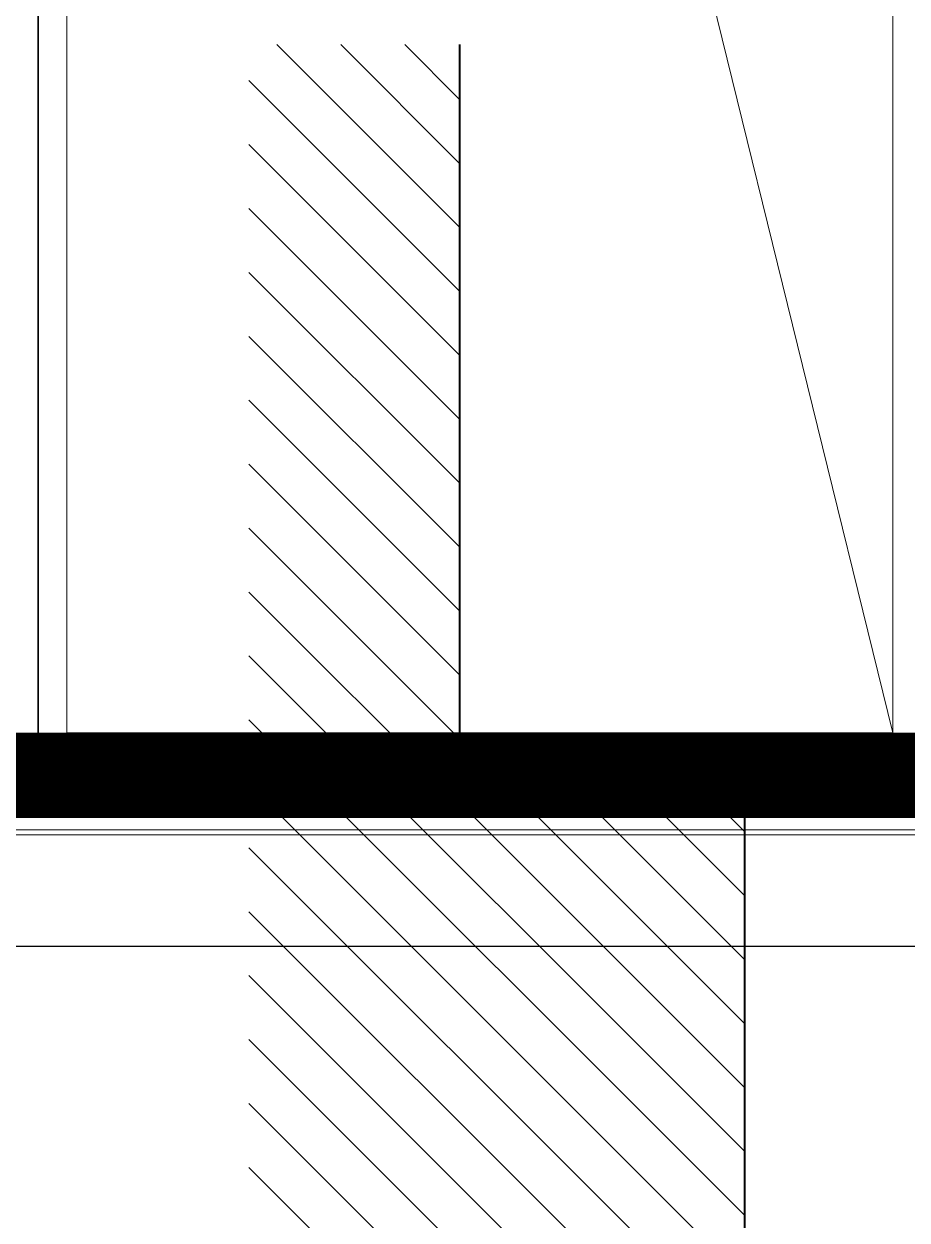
# Model space of a CAD drawing. Header units: millimetres. Extents: x 3546612 to 5615882, y 547008 to 3162891.
# Drawn here: x 5392475 to 5395575, y 2415406 to 2419607 of the extents above; entities that cross this region are included whole.
import ezdxf

# ---------------------------------------------------------------- set-up
doc = ezdxf.new("R2010")
doc.units = ezdxf.units.MM
for name, color, linetype in [('HEB-Angle joint', 1, 'Continuous'), ('HEB-Area(PC Topping)', 3, 'Continuous'), ('XR-평면도$0$A-ELEV-PATT', 9, 'Continuous'), ('XR-평면도$0$Parking_화물', 9, 'Continuous')]:
    doc.layers.add(name, color=color, linetype=linetype)
for name, color, linetype, lineweight in [('XR-평면도$0$A-CNTL', 9, 'Continuous', 15), ('XR-평면도$0$A-CONC-LIN1', 9, 'Continuous', 40), ('XR-평면도$0$A-ELEV-LIN2', 9, 'Continuous', 25), ('XR-평면도$0$A-ELEV-LIN3', 9, 'Continuous', 18)]:
    doc.layers.add(name, color=color, linetype=linetype, lineweight=lineweight)

# ---------------------------------------------------------------- blocks, each defined once
blk = doc.blocks.new('XR-평면도$0$범퍼_1')
at = {"layer": 'XR-평면도$0$A-ELEV-PATT', "ltscale": 0.002}
h = blk.add_hatch(dxfattribs=at)
h.set_pattern_fill('AR-SAND', color=256, angle=180, style=0)
h.set_pattern_definition([(217.5, (21376290.81, -50954928.292), (1.600031296, -48.941323733), [0, -38.608, 0, -43.18, 0, -41.275]), (187.5, (21376290.81, -50954928.29), (-44.95232831, -71.68251006), [0, -20.828, 0, -34.798, 0, -13.335]), (147.5, (21376322.05, -50954928.292), (-79.099237024, -0.143718468), [0, -12.7, 0, -45.72, 0, -59.69]), (137.5, (21376322.05, -50954928.29), (-76.35564525, -22.292932326), [0, -6.35, 0, -29.972, 0, -34.29])])
edge = h.paths.add_edge_path()
edge.add_arc((-4693.7, 123.7), 8.33, 90, 180)
edge.add_line((-4702, 123.7), (-4702, 32))
edge.add_line((-4702, 32), (5694, 32))
edge.add_line((5694, 32), (5694, 123.7))
edge.add_arc((5685.7, 123.7), 8.33, 0, 90)
edge.add_line((5685.7, 132), (-4693.7, 132))
h = blk.add_hatch(dxfattribs=at)
h.set_pattern_fill('AR-HBONE', color=256, scale=0.1, angle=180, style=0)
h.set_pattern_definition([(225, (21375357.164, -50954683.464), (-1e-14, -14.3684097937), [30.48, -10.16]), (315, (21375349.98, -50954690.648), (-1e-14, -14.3684097937), [30.48, -10.16])])
h.paths.add_polyline_path([(-4702, 32), (5694, 32), (5694, 2), (-4702, 2)])
at = {"layer": 'XR-평면도$0$A-ELEV-LIN3'}
blk.add_line((-4400, 0), (4400, 0), dxfattribs=at)
at = {"layer": 'XR-평면도$0$A-ELEV-PATT'}
for p, q in [((-4693.7, 132), (5685.7, 132)), ((-4702, 32), (5694, 32))]:
    blk.add_line(p, q, dxfattribs=at)
at = {"layer": 'XR-평면도$0$A-ELEV-PATT', "ltscale": 0.002}
blk.add_lwpolyline([(5694, 52), (5696, 52), (5696, 0), (-4704, 0), (-4704, 52), (-4702, 52), (-4702, 2), (5694, 2)], close=True, dxfattribs=at)
at = {"layer": 'XR-평면도$0$A-ELEV-PATT'}
blk.add_lwpolyline([(-4702, 32), (-4702, 2), (5694, 2), (5694, 32)], dxfattribs=at)
blk = doc.blocks.new('XR-평면도$0$스크린+범퍼_기준층(210318)')
at = {"layer": 'XR-평면도$0$A-ELEV-LIN3', "linetype": 'Continuous'}
blk.add_lwpolyline([(408.8, -619.5), (408.8, -10380.5), (391.3, -10380.5), (391.3, -619.5)], dxfattribs=at)
at = {"rotation": 270}
blk.add_blockref('XR-평면도$0$범퍼_1', (500, -5004), dxfattribs=at)
blk = doc.blocks.new('XR-평면도$0$중심선(210216)')
at = {"layer": 'XR-평면도$0$A-CNTL', "ltscale": 300}
blk.add_lwpolyline([(-10000, 77000), (186000, 77000)], dxfattribs=at)
blk = doc.blocks.new('XR-평면도$0$높이')
at = {"layer": 'XR-평면도$0$A-ELEV-PATT'}
h = blk.add_hatch(dxfattribs=at)
h.set_pattern_fill('ANSI31', color=256, scale=50, angle=360, style=0)
h.set_pattern_definition([(45, (-513324.6, -319950.65), (-112.2532, 112.2532), [])])
h.paths.add_polyline_path([(2666.7, 1000), (0, 1000), (0, 0), (-2666.7, 0), (-2666.7, -740.6), (2655.7, -740.6), (2655.7, 1000)])
at = {"layer": 'XR-평면도$0$A-CONC-LIN1'}
blk.add_lwpolyline([(2666.7, 1000), (0, 1000), (0, 0), (-2666.7, 0)], dxfattribs=at)
blk = doc.blocks.new('XR-평면도$0$주차구획_1')
at = {"layer": 'XR-평면도$0$A-ELEV-LIN3'}
blk.add_line((-5900, 1450), (5900, -1450), dxfattribs=at)
blk.add_lwpolyline([(-5900, 1450), (5900, 1450), (5900, -1450), (-5900, -1450)], close=True, dxfattribs=at)
at = {"layer": 'XR-평면도$0$Parking_화물'}
blk.add_lwpolyline([(-6000, 1550), (6000, 1550), (6000, -1550), (-6000, -1550)], close=True, dxfattribs=at)
blk = doc.blocks.new('XR-평면도$0$화물주차구획_1F(210411)')
at = {"xscale": -1}
for p in [(12150544, 770213.4), (12150544, 767113.4)]:
    blk.add_blockref('XR-평면도$0$주차구획_1', p, dxfattribs=at)

msp = doc.modelspace()

# ---------------------------------------------------------------- linework, layer by layer
at = {"layer": 'HEB-Angle joint', "const_width": 300}
msp.add_lwpolyline([(5360075.1, 2416967.6), (5321925, 2416967.6), (5321975.1, 2397393), (5354577.8, 2397393), (5354577.8, 2380598), (5367617.8, 2380598), (5367617.8, 2397398), (5399575, 2397398), (5399575, 2416967.6), (5362075, 2416967.6), (5362075.1, 2413367.6), (5360075, 2413367.6), (5360075.1, 2416967.6)], dxfattribs=at)
at = {"layer": 'HEB-Area(PC Topping)'}
msp.add_lwpolyline([(5362075.1, 2416367.6), (5378125, 2416367.6), (5378125.1, 2416867.6), (5388025.1, 2416867.6), (5388025.1, 2416367.6), (5415075, 2416367.6), (5415075, 2413367.6), (5417075.1, 2413367.6), (5417075.1, 2416367.6), (5444125, 2416367.6), (5444125, 2416867.6), (5455175.1, 2416867.6), (5455175.1, 2349667.6), (5450175.1, 2349667.6), (5450175.1, 2339367.6), (5450175.1, 2338767.6), (5326975, 2338767.6)], dxfattribs=at)
at = {"layer": 'XR-평면도$0$A-ELEV-LIN2'}
msp.add_line((5389125, 2416867.6), (5399075, 2416867.6), dxfattribs=at)
msp.add_line((5389125, 2416867.6), (5399075, 2416867.6), dxfattribs=at)
msp.add_line((5389125, 2416867.6), (5399075, 2416867.6), dxfattribs=at)
at = {"layer": 'XR-평면도$0$A-ELEV-LIN3'}
for points in [[(5458075, 2428767.6), (5458075, 2430267.6), (5456475, 2430267.6), (5456475, 2429367.6), (5444225, 2429367.6), (5444225, 2429967.6), (5442925, 2429967.6), (5442925, 2428267.6), (5444025, 2428267.6), (5444025, 2416967.6), (5388125, 2416967.6), (5388125, 2428267.6), (5389225, 2428267.6), (5389225, 2429967.6), (5387925, 2429967.6), (5387925, 2429367.6), (5378225, 2429367.6), (5378225, 2429967.6), (5376925, 2429967.6), (5376925, 2428267.6), (5378025, 2428267.6), (5378025, 2416967.6), (5337575, 2416967.6)], [(5458075, 2428767.6), (5458075, 2430267.6), (5456475, 2430267.6), (5456475, 2429367.6), (5444225, 2429367.6), (5444225, 2429967.6), (5442925, 2429967.6), (5442925, 2428267.6), (5444025, 2428267.6), (5444025, 2416967.6), (5388125, 2416967.6), (5388125, 2428267.6), (5389225, 2428267.6), (5389225, 2429967.6), (5387925, 2429967.6), (5387925, 2429367.6), (5378225, 2429367.6), (5378225, 2429967.6), (5376925, 2429967.6), (5376925, 2428267.6), (5378025, 2428267.6), (5378025, 2416967.6), (5337575, 2416967.6)], [(5458075, 2428767.6), (5458075, 2430267.6), (5456475, 2430267.6), (5456475, 2429367.6), (5444225, 2429367.6), (5444225, 2429967.6), (5442925, 2429967.6), (5442925, 2428267.6), (5444025, 2428267.6), (5444025, 2416967.6), (5388125, 2416967.6), (5388125, 2428267.6), (5389225, 2428267.6), (5389225, 2429967.6), (5387925, 2429967.6), (5387925, 2429367.6), (5378225, 2429367.6), (5378225, 2429967.6), (5376925, 2429967.6), (5376925, 2428267.6), (5378025, 2428267.6), (5378025, 2416967.6), (5337575, 2416967.6)], [(5457975, 2428767.6), (5457975, 2430167.6), (5456575, 2430167.6), (5456575, 2429267.6), (5444125, 2429267.6), (5444125, 2429867.6), (5443025, 2429867.6), (5443025, 2428367.6), (5444125, 2428367.6), (5444125, 2416867.6), (5388025, 2416867.6), (5388025, 2428367.6), (5389125, 2428367.6), (5389125, 2429867.6), (5388025, 2429867.6), (5388025, 2429267.6), (5378125, 2429267.6)], [(5457975, 2428767.6), (5457975, 2430167.6), (5456575, 2430167.6), (5456575, 2429267.6), (5444125, 2429267.6), (5444125, 2429867.6), (5443025, 2429867.6), (5443025, 2428367.6), (5444125, 2428367.6), (5444125, 2416867.6), (5388025, 2416867.6), (5388025, 2428367.6), (5389125, 2428367.6), (5389125, 2429867.6), (5388025, 2429867.6), (5388025, 2429267.6), (5378125, 2429267.6)], [(5457975, 2428767.6), (5457975, 2430167.6), (5456575, 2430167.6), (5456575, 2429267.6), (5444125, 2429267.6), (5444125, 2429867.6), (5443025, 2429867.6), (5443025, 2428367.6), (5444125, 2428367.6), (5444125, 2416867.6), (5388025, 2416867.6), (5388025, 2428367.6), (5389125, 2428367.6), (5389125, 2429867.6), (5388025, 2429867.6), (5388025, 2429267.6), (5378125, 2429267.6)]]:
    msp.add_lwpolyline(points, dxfattribs=at)

# ---------------------------------------------------------------- block references
at = {"color": 2, "rotation": 270}
msp.add_blockref('XR-평면도$0$화물주차구획_1F(210411)', (4623861.7, 14573561.5), dxfattribs=at)
msp.add_blockref('XR-평면도$0$화물주차구획_1F(210411)', (4623861.7, 14573561.5), dxfattribs=at)
msp.add_blockref('XR-평면도$0$화물주차구획_1F(210411)', (4623861.7, 14573561.5), dxfattribs=at)
at = {"rotation": 270}
msp.add_blockref('XR-평면도$0$높이', (5394005.4, 2416867.6), dxfattribs=at)
msp.add_blockref('XR-평면도$0$높이', (5394005.4, 2416867.6), dxfattribs=at)
msp.add_blockref('XR-평면도$0$높이', (5394005.4, 2416867.6), dxfattribs=at)
at = {"xscale": -1, "rotation": 270}
msp.add_blockref('XR-평면도$0$스크린+범퍼_기준층(210318)', (5399575, 2416367.6), dxfattribs=at)
msp.add_blockref('XR-평면도$0$스크린+범퍼_기준층(210318)', (5399575, 2416367.6), dxfattribs=at)
msp.add_blockref('XR-평면도$0$스크린+범퍼_기준층(210318)', (5399575, 2416367.6), dxfattribs=at)
at = {"layer": 'XR-평면도$0$A-CNTL'}
msp.add_blockref('XR-평면도$0$중심선(210216)', (5322575, 2339367.6), dxfattribs=at)

doc.saveas('drawing.dxf')
